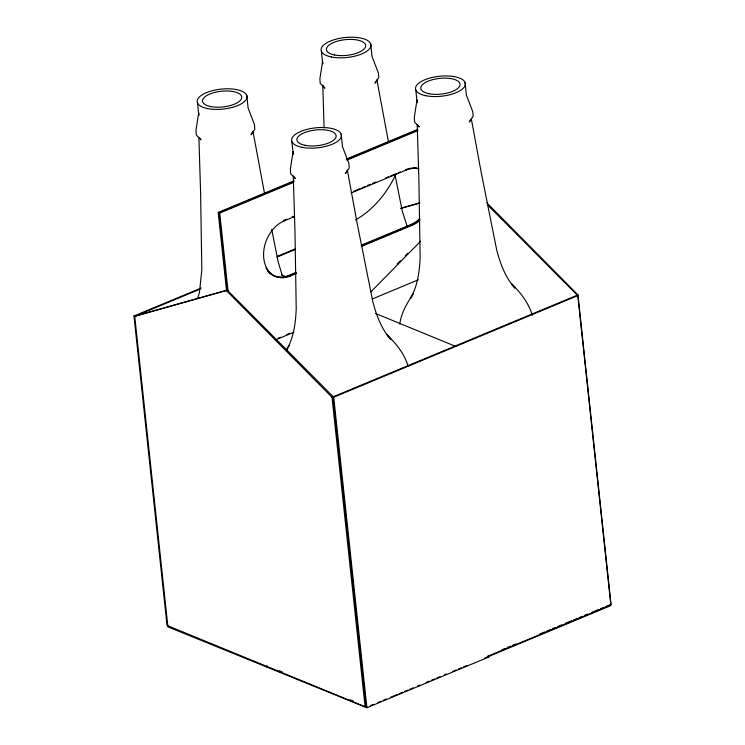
<?xml version="1.0" encoding="UTF-8"?>
<svg xmlns="http://www.w3.org/2000/svg" width="745" height="745" viewBox="0 0 745 745"><rect width="100%" height="100%" fill="white"/><g stroke="black" fill="none" stroke-linecap="round" stroke-linejoin="round"><path stroke-width="1.12" d="M399.832 324.168C401.024 312.928 407.273 303.113 413.14 293.744M197.574 298.643L199.474 292.291L201.821 269.904L200.582 192.21L198.906 137.862M252.713 131.874L251.056 134.808L254.837 129.211L254.473 124.583L248.094 107.951L246.744 95.313M376.076 81.27L374.968 83.226L378.749 77.629L378.385 73.001L372.006 56.359L370.656 43.732M347.114 170.624L345.447 173.548L349.228 167.96L348.865 163.323L342.495 146.691L341.145 134.063M470.467 120.01L469.359 121.966L473.14 116.369L472.777 111.741L466.407 95.109L465.057 82.481M413.149 293.8L410.467 298.54C417.638 285.884 419.593 271.376 420.133 257.062L418.886 179.377L417.209 125.03M285.94 350.709L289.228 345.326L286.555 350.122C293.726 337.466 295.681 322.958 296.221 308.644L294.973 230.959L293.297 176.612M397.104 264.093L400.372 260.769M405.261 255.786L407.701 253.291M370.963 291.807L420.692 241.147M226.517 290.308L218.201 212.446L294.201 180.802M346.658 158.974L417.312 129.555M293.893 181.566L218.956 212.753L227.225 290.112L333.713 397.215L577.785 295.616L610.853 605.042L488.813 655.842L488.059 655.535M346.341 159.728L418.066 129.872M218.201 212.446L219.719 213.07L293.577 182.32M347.105 160.035L417.759 130.626M286.648 219.207L283.519 220.511L284.273 220.818L293.66 216.916L292.142 216.292M353.586 191.344L359.975 188.681M362.098 187.796L365.292 186.464M367.425 185.579L370.619 184.248M372.742 183.363L375.936 182.031M385.519 178.046L388.713 176.714M390.846 175.829L395.101 174.06M398.249 172.747L400.335 171.881M351.146 192.983L406.314 170.018A30.322 22.331 -67.7 0 1 418.439 168.836M366.782 706.642L365.087 706.726L167.038 625.437L133.97 316.01L201.28 287.989M277.28 256.354L295.476 248.774M199.893 289.19L134.724 316.318L133.97 316.01M276.972 257.109L295.169 249.528M225.586 290.699L227.225 290.112L135.665 315.927L134.91 315.619M227.104 291.323L228.035 290.932L219.719 213.07M271.208 274.272A30.322 22.331 -67.7 0 0 288.669 275.454L296.156 272.335M361.455 245.152L410.7 224.645A30.322 22.331 -67.7 0 0 419.835 218.434M295.849 273.089L289.423 275.762A30.322 22.331 -67.7 0 1 265.918 267.734M361.148 245.906L411.454 224.962A30.322 22.331 -67.7 0 0 419.826 219.486M288.669 275.454L290.178 276.078L296.603 273.396M361.902 246.213L412.218 225.269A30.322 22.331 -67.7 0 0 419.798 220.501M278.202 338.146L280.344 337.262M286.76 334.579L289.973 333.248M372.407 298.931L418.429 279.766M275.752 339.795L293.949 332.223M488.813 655.842L488.934 656.95L366.903 707.75L167.914 626.852L134.724 316.318L226.284 290.503L332.019 397.299L577.962 294.908L611.03 604.335L610.09 604.726L610.211 605.834L484.967 657.975M267.38 665.844L266.44 666.235L266.561 667.343M501.972 649.742L505.185 648.401M507.326 647.507L510.539 646.176M512.681 645.282L515.894 643.941M539.445 634.144L544.791 631.909M546.932 631.024L550.145 629.683M552.287 628.789L555.5 627.458M557.642 626.564L561.926 624.785M565.129 623.444L571.555 620.771M573.697 619.877L576.909 618.546M579.051 617.652L582.264 616.32M584.406 615.426L587.609 614.085M591.893 612.306L598.319 609.634M600.461 608.74L603.673 607.408M605.815 606.514L609.019 605.173M370.423 705.655L373.636 704.323M377.92 702.535L381.133 701.203M383.265 700.309L386.478 698.968M390.762 697.19L397.187 694.517M399.329 693.623L402.542 692.291M404.675 691.397L407.887 690.056M410.029 689.172L413.242 687.831M417.526 686.052L419.668 685.158M426.093 682.485L429.297 681.144M431.439 680.26L434.652 678.918M436.794 678.025L440.006 676.693M444.29 674.905L446.432 674.02M452.848 671.338L456.061 670.006M458.203 669.112L461.416 667.781M463.558 666.887L466.77 665.546M400.773 208.265L419.752 202.919M400.95 208.349L419.929 202.994M406.314 170.018L405.55 169.711A30.322 22.331 -67.7 0 1 417.684 168.519M410.7 224.645L412.218 225.269M577.785 295.616L487.556 204.94M281.368 274.84L285.67 276.609M375.387 313.431L455.754 346.416M226.461 289.805L227.979 290.429M610.09 604.726L610.853 605.042M488.18 656.634L488.934 656.95M279.17 670.686L282.392 672.009M349.945 699.732L353.158 701.054M486.876 202.91L577.962 294.908M511.731 283.901C520.653 292.72 528.736 303.038 532.256 315.256M417.954 125.253L419.286 126.967L414.639 122.217L414.276 117.58L416.976 100.035L417.144 102.652L415.794 90.024M511.638 283.966L514.888 288.119C505.175 277.187 500.156 263.376 496.589 249.426L481.344 173.138L471.259 118.474M322.892 85.656L324.894 88.217L320.238 83.468L320.08 81.931L319.884 78.84L322.585 61.295L322.743 63.912L321.393 51.284M293.372 175.988L295.374 178.549L290.727 173.799L290.559 172.263L290.364 169.162L293.064 151.626L293.232 154.234L291.882 141.606M199.641 138.095L200.982 139.799L196.326 135.05L195.972 130.422L198.673 112.877L198.831 115.494L197.481 102.866M407.245 226.75L402.188 210.686L394.934 174.339M407.971 365.795C404.339 353.633 395.958 343.529 387.083 334.719L390.976 339.701C381.263 328.778 376.244 314.958 372.677 301.017L357.432 224.72L347.347 170.056M282.131 275.101L278.276 262.268L271.702 229.348M388.545 142.388L376.868 79.724M264.633 193.97L252.955 131.306M333.713 397.215L366.903 707.75M332.959 396.908L366.14 707.443M332.019 397.299L365.087 706.726M322.781 85.126L324.103 127.907M396.163 173.613A86.318 63.586 -67.7 0 1 355.402 220.026M294.526 217.968A86.318 63.586 -67.7 0 1 292.906 216.599M270.407 273.694A30.322 22.331 -67.7 0 1 267.502 270.901M413.997 167.755A30.322 22.331 -67.7 0 1 418.783 168.789M290.178 276.078A30.322 22.331 -67.7 0 1 263.758 258.217A30.322 22.331 -67.7 0 1 284.273 220.818M301.837 147.296A25.051 10.03 -6.1 0 0 341.312 136.68A25.051 10.03 -6.1 0 0 306.391 129.528A25.051 10.03 -6.1 0 0 301.837 147.296M304.966 145.284A19.715 7.888 -6.1 0 0 336.023 136.922A19.715 7.888 -6.1 0 0 308.551 131.306A19.715 7.888 -6.1 0 0 304.966 145.284M425.749 95.714A25.051 10.03 -6.1 0 0 465.225 85.088A25.051 10.03 -6.1 0 0 430.303 77.946A25.051 10.03 -6.1 0 0 425.749 95.714M428.878 93.693A19.715 7.888 -6.1 0 0 459.935 85.34A19.715 7.888 -6.1 0 0 432.463 79.715A19.715 7.888 -6.1 0 0 428.878 93.693M207.445 108.556A25.051 10.03 -6.1 0 0 246.912 97.93A25.051 10.03 -6.1 0 0 211.999 90.788A25.051 10.03 -6.1 0 0 207.445 108.556M210.574 106.535A19.715 7.888 -6.1 0 0 241.622 98.182A19.715 7.888 -6.1 0 0 214.15 92.557A19.715 7.888 -6.1 0 0 210.574 106.535M331.357 56.974A25.051 10.03 -6.1 0 0 370.824 46.348A25.051 10.03 -6.1 0 0 335.911 39.206A25.051 10.03 -6.1 0 0 331.357 56.974M334.486 54.953A19.715 7.888 -6.1 0 0 365.534 46.6A19.715 7.888 -6.1 0 0 338.062 40.975A19.715 7.888 -6.1 0 0 334.486 54.953"/></g></svg>
